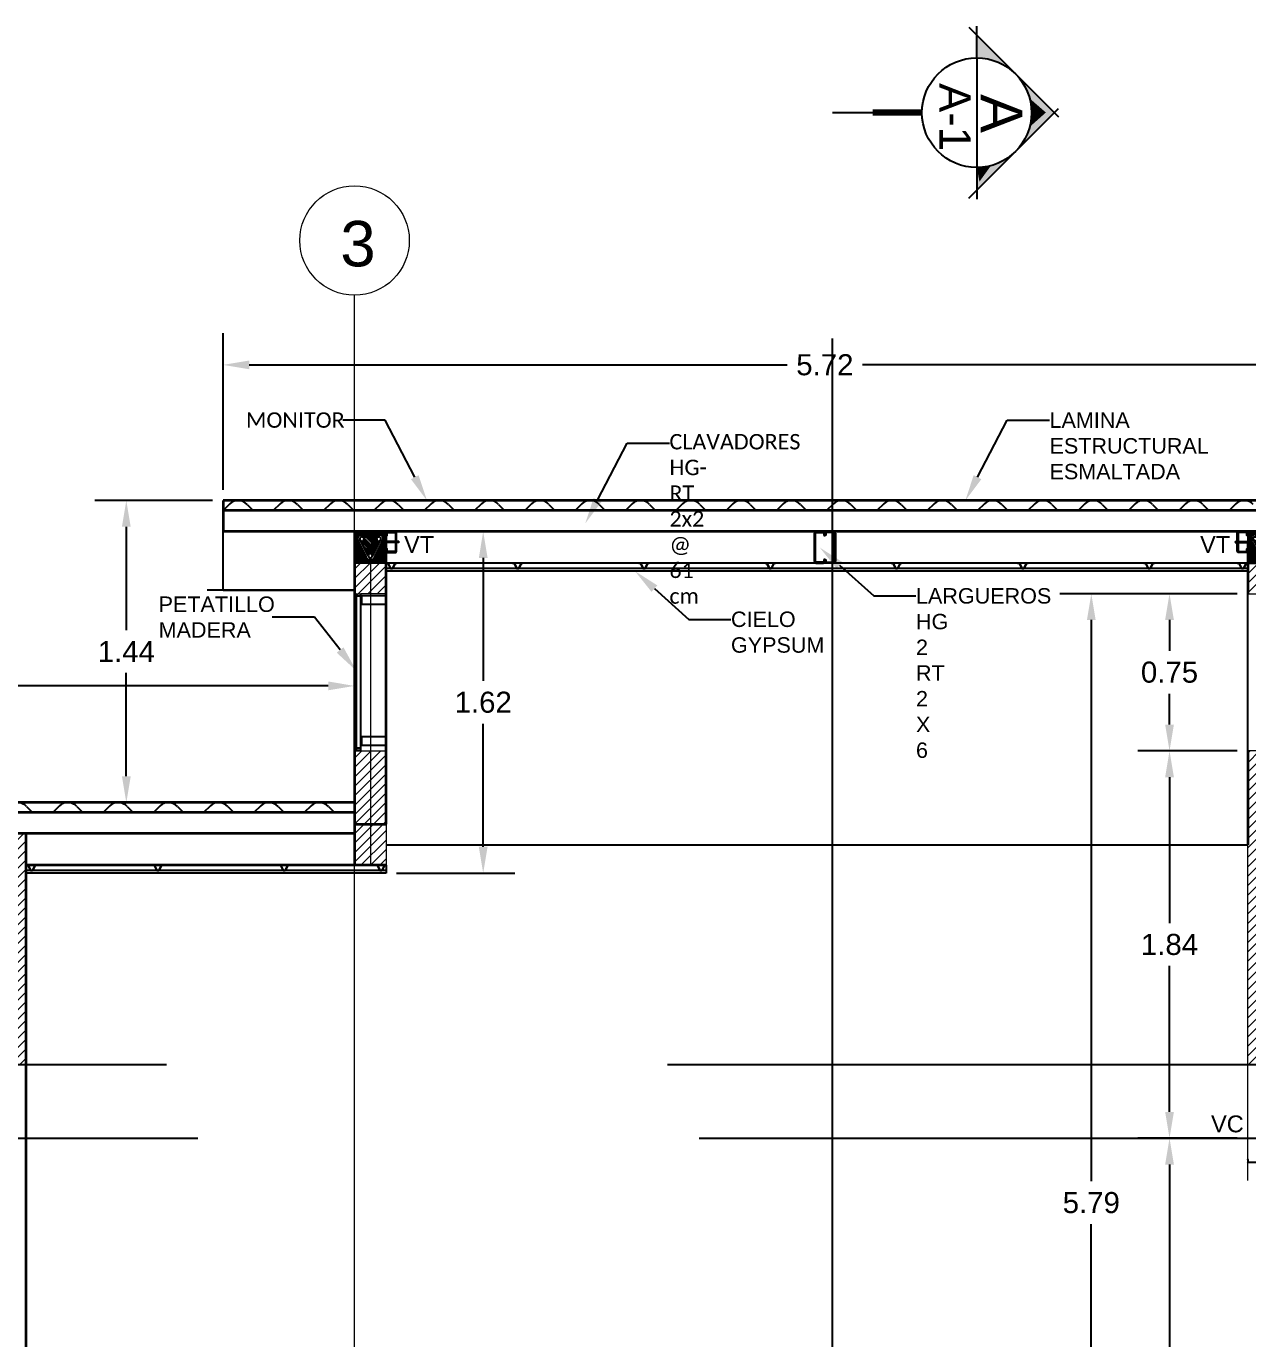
# Model space of a CAD drawing. Header units: inches. Extents: x -6 to 158, y 10 to 161.
# Drawn here: x 65.27 to 71.08, y 37.51 to 43.75 of the extents above; entities that cross this region are included whole.
import ezdxf
from ezdxf import colors
from ezdxf.entities.mleader import LeaderData, LeaderLine
from ezdxf.math import Vec2, Vec3

# ---------------------------------------------------------------- set-up
doc = ezdxf.new("R2010")
doc.units = ezdxf.units.IN
doc.header["$MEASUREMENT"] = 0
for name, pattern in [('Center', [40, 10, -5, 20, -5]), ('DASHED2', [9.525, 6.35, -3.175]), ('Grid Line', [22.225, 12.7, -3.175, 3.175, -3.175])]:
    doc.linetypes.add(name, pattern=pattern)
for name, color, linetype in [('2', 2, 'Continuous'), ('2 Ejes 2', 2, 'Continuous'), ('3', 3, 'Continuous'), ('4', 4, 'Continuous'), ('5', 5, 'Continuous'), ('A-WALL-PATT', 9, 'Continuous'), ('Bloques', 9, 'Continuous'), ('Clavadores', 2, 'Continuous'), ('Detalle', 2, 'Continuous'), ('Dim', 2, 'Continuous'), ('Emplantillado', 2, 'Continuous'), ('LCorte', 5, 'Center'), ('Paredes', 5, 'Continuous'), ('Proy', 1, 'DASHED2'), ('Seccion', 3, 'Continuous'), ('TEXTO', 2, 'Continuous'), ('Texturas', 1, 'Continuous'), ('Viga', 4, 'Continuous')]:
    doc.layers.add(name, color=color, linetype=linetype)
for name, color, linetype, lineweight in [('A-WALL', 5, 'Continuous', 9), ('S-GRID', 1, 'Continuous', 9), ('S-GRID-IDEN', 1, 'Continuous', 9)]:
    doc.layers.add(name, color=color, linetype=linetype, lineweight=lineweight)
doc.styles.add('Arial_1', font='arial.ttf', dxfattribs={"height": 450})
doc.styles.add('style1', font='micross.ttf')
doc.dimstyles.new('1-50', dxfattribs={"dimscale": 0.05, "dimtxt": 2, "dimasz": 2.5, "dimexe": 3, "dimexo": 1, "dimgap": 1, "dimtad": 0, "dimtih": 1, "dimtoh": 1, "dimzin": 1, "dimdsep": 46, "dimtxsty": 'style1', "dimcen": 2.5, "dimclrd": 124, "dimclre": 124, "dimclrt": 1, "dimadec": 0, "dimazin": 0, "dimtfac": 1, "dimtmove": 2, "dimatfit": 3, "dimfxl": 1, "dimtolj": 1, "dimtzin": 0, "dimlwd": -1, "dimlwe": -1, "dimarcsym": 0})
pattern_1 = [(45, (-3073.47536, -1566.303653), (-0.0224506403, 0.0224506403), [])]

# ---------------------------------------------------------------- blocks, each defined once
blk = doc.blocks.new('VT')
at = {"layer": 'Texturas'}
h = blk.add_hatch(dxfattribs=at)
h.set_pattern_fill('ANSI31', color=253, scale=0.001, style=0)
h.set_pattern_definition([(45, (-93.2918927, 72.453712), (-0.00224506403, 0.00224506403), [])])
h.paths.add_polyline_path([(0.15, 0.0589), (0.1081, 0.0589), (0.0948, 0.0323, -0.871347), (0.0552, 0.0323), (0.0419, 0.0589), (0, 0.0589), (0, 0), (0.15, 0)])
h.paths.add_polyline_path([(0.15, 0.15), (0, 0.15), (0, 0.0589), (0.0419, 0.0589), (0.0209, 0.1008, -0.669849), (0.035, 0.135), (0.115, 0.135, -0.669849), (0.1291, 0.1008), (0.1081, 0.0589), (0.15, 0.0589)])
h.paths.add_polyline_path([(0.1067, 0.0784), (0.0938, 0.0655), (0.0867, 0.0726), (0.1209, 0.1067), (0.121, 0.107, -0.618034), (0.105, 0.115, -0.198912), (0.1079, 0.1221), (0.0726, 0.0867), (0.0655, 0.0938), (0.0967, 0.125), (0.035, 0.125, -0.414214), (0.045, 0.115, -0.618034), (0.029, 0.107), (0.0531, 0.0589), (0.0969, 0.0589)])
h.paths.add_polyline_path([(0.0969, 0.0589), (0.0531, 0.0589), (0.065, 0.035, -1), (0.085, 0.035)])
at = {"layer": '3'}
for p, q in [((0.115, 0.135), (0.035, 0.135)), ((0.0967, 0.125), (0.0655, 0.0938)), ((0.0726, 0.0867), (0.0655, 0.0938)), ((0.1079, 0.1221), (0.0726, 0.0867)), ((0.1221, 0.1079), (0.0867, 0.0726)), ((0.0867, 0.0726), (0.0938, 0.0655)), ((0.1067, 0.0784), (0.0938, 0.0655)), ((0.075, 0.015), (0.075, 0.015))]:
    blk.add_line(p, q, dxfattribs=at)
for points in [[(0.115, 0.125), (0.035, 0.125)], [(0.0209, 0.1008), (0.0552, 0.0323)], [(0.025, 0.115), (0.065, 0.035)], [(0.085, 0.035), (0.125, 0.115)], [(0.0948, 0.0323), (0.1291, 0.1008)], [(0.075, 0.025), (0.075, 0.025)]]:
    blk.add_lwpolyline(points, dxfattribs=at)
for centre, start, end in [((0.035, 0.115), 90, 225.26446), ((0.115, 0.115), 314.73554, 90), ((0.075, 0.035), 187.86564, 352.13436)]:
    blk.add_arc(centre, 0.02, start, end, dxfattribs=at)
at = {"layer": '4'}
for centre in [(0.035, 0.115), (0.115, 0.115), (0.075, 0.035)]:
    blk.add_circle(centre, 0.01, dxfattribs=at)
at = {"layer": '5'}
blk.add_lwpolyline([(0, 0), (0.15, 0), (0.15, 0.15), (0, 0.15)], close=True, dxfattribs=at)
blk = doc.blocks.new('LARGUERO')
at = {"layer": 'Clavadores'}
for p, q in [((1660.8105, 985.5422), (1660.8105, 985.4082)), ((1660.8155, 985.4082), (1660.8155, 985.5422)), ((1660.8525, 985.5502), (1660.8185, 985.5502)), ((1660.8185, 985.5452), (1660.8525, 985.5452)), ((1660.8555, 985.5422), (1660.8555, 985.5322)), ((1660.8555, 985.5322), (1660.8605, 985.5322)), ((1660.8605, 985.5322), (1660.8605, 985.5422)), ((1660.8605, 985.5322), (1660.8605, 985.5422)), ((1660.8655, 985.5322), (1660.8605, 985.5322)), ((1660.8655, 985.5422), (1660.8655, 985.5322)), ((1660.8685, 985.5502), (1660.9025, 985.5502)), ((1660.9025, 985.5452), (1660.8685, 985.5452)), ((1660.9055, 985.4082), (1660.9055, 985.5422)), ((1660.9105, 985.5422), (1660.9105, 985.4082)), ((1660.8525, 985.4052), (1660.8185, 985.4052)), ((1660.8185, 985.4002), (1660.8525, 985.4002)), ((1660.8605, 985.4182), (1660.8555, 985.4182)), ((1660.8555, 985.4182), (1660.8555, 985.4082)), ((1660.8605, 985.4082), (1660.8605, 985.4182)), ((1660.8605, 985.4082), (1660.8605, 985.4182)), ((1660.8605, 985.4182), (1660.8655, 985.4182)), ((1660.8655, 985.4182), (1660.8655, 985.4082)), ((1660.8685, 985.4052), (1660.9025, 985.4052)), ((1660.9025, 985.4002), (1660.8685, 985.4002))]:
    blk.add_line(p, q, dxfattribs=at)
for centre, radius, start, end in [((1660.8185, 985.5422), 0.008, 90, 180), ((1660.8185, 985.5422), 0.003, 90, 180), ((1660.8525, 985.5422), 0.008, 0, 90), ((1660.8525, 985.5422), 0.003, 360, 90), ((1660.8685, 985.5422), 0.008, 90, 180), ((1660.8685, 985.5422), 0.003, 90, 180), ((1660.9025, 985.5422), 0.008, 360, 90), ((1660.9025, 985.5422), 0.003, 0, 90), ((1660.8185, 985.4082), 0.008, 180, 270), ((1660.8185, 985.4082), 0.003, 180, 270), ((1660.8525, 985.4082), 0.008, 270, 360), ((1660.8525, 985.4082), 0.003, 270, 360), ((1660.8685, 985.4082), 0.008, 180, 270), ((1660.8685, 985.4082), 0.003, 180, 270), ((1660.9025, 985.4082), 0.008, 270, 360), ((1660.9025, 985.4082), 0.003, 270, 0)]:
    blk.add_arc(centre, radius, start, end, dxfattribs=at)
blk = doc.blocks.new('A$C3A4E2C9F')
at = {"color": 2}
for p, q in [((-0.0481, 0.0009), (-0.0481, -0.0001)), ((-0.0397, 0.0009), (-0.0481, 0.0009)), ((-0.0397, 0.0009), (-0.0275, -0.0231)), ((-0.0066, 0.0009), (-0.0187, -0.0231)), ((0.0019, 0.0009), (-0.0066, 0.0009)), ((0.0019, -0.0001), (0.0019, 0.0009)), ((-0.0403, -0.0001), (-0.0481, -0.0001)), ((-0.0403, -0.0001), (-0.0281, -0.0241)), ((-0.0281, -0.0241), (-0.0231, -0.0241)), ((-0.0281, -0.0241), (-0.0181, -0.0241)), ((-0.0275, -0.0231), (-0.0187, -0.0231)), ((-0.006, -0.0001), (-0.0181, -0.0241)), ((0.0019, -0.0001), (-0.006, -0.0001))]:
    blk.add_line(p, q, dxfattribs=at)
blk = doc.blocks.new('*D608')
at = {"layer": 'Defpoints', "color": 0, "transparency": 16777216}
for p in [(71.0783, 41.0499), (70.7066, 40.3029), (71.0783, 40.3029)]:
    blk.add_point(p, dxfattribs=at)
at = {"layer": 'Dim', "color": 124, "transparency": 16777216}
for p, q in [((71.0283, 41.0499), (70.5566, 41.0499)), ((70.7066, 40.9249), (70.7066, 40.7781)), ((70.7066, 40.4279), (70.7066, 40.5747)), ((71.0283, 40.3029), (70.5566, 40.3029))]:
    blk.add_line(p, q, dxfattribs=at)
for points in [[(70.6858, 40.9249), (70.7275, 40.9249), (70.7066, 41.0499)], [(70.6858, 40.4279), (70.7275, 40.4279), (70.7066, 40.3029)]]:
    blk.add_solid(points, dxfattribs=at)
at = {"layer": 'Dim', "color": 1, "transparency": 16777216, "insert": (70.7066, 40.6764), "char_height": 0.1, "attachment_point": 5, "style": 'style1'}
blk.add_mtext('\\A1;0.75', dxfattribs=at)
blk = doc.blocks.new('*D609')
at = {"layer": 'Defpoints', "color": 0, "transparency": 16777216}
for p in [(71.0783, 40.3029), (70.7066, 38.4625), (71.0783, 38.4625)]:
    blk.add_point(p, dxfattribs=at)
at = {"layer": 'Dim', "color": 124, "transparency": 16777216}
for p, q in [((71.0283, 40.3029), (70.5566, 40.3029)), ((70.7066, 40.1779), (70.7066, 39.4844)), ((70.7066, 38.5875), (70.7066, 39.281)), ((71.0283, 38.4625), (70.5566, 38.4625))]:
    blk.add_line(p, q, dxfattribs=at)
for points in [[(70.6858, 40.1779), (70.7275, 40.1779), (70.7066, 40.3029)], [(70.6858, 38.5875), (70.7275, 38.5875), (70.7066, 38.4625)]]:
    blk.add_solid(points, dxfattribs=at)
at = {"layer": 'Dim', "color": 1, "transparency": 16777216, "insert": (70.7066, 39.3827), "char_height": 0.1, "attachment_point": 5, "style": 'style1'}
blk.add_mtext('\\A1;1.84', dxfattribs=at)
blk = doc.blocks.new('*D610')
at = {"layer": 'Defpoints', "color": 0, "transparency": 16777216}
for p in [(71.0783, 38.4625), (70.7066, 35.2625), (70.7747, 35.2625)]:
    blk.add_point(p, dxfattribs=at)
at = {"layer": 'Dim', "color": 124, "transparency": 16777216}
for p, q in [((71.0283, 38.4625), (70.5566, 38.4625)), ((70.7066, 38.3375), (70.7066, 36.9642)), ((70.7066, 35.3875), (70.7066, 36.7608)), ((70.7247, 35.2625), (70.5566, 35.2625))]:
    blk.add_line(p, q, dxfattribs=at)
for points in [[(70.6858, 38.3375), (70.7275, 38.3375), (70.7066, 38.4625)], [(70.6858, 35.3875), (70.7275, 35.3875), (70.7066, 35.2625)]]:
    blk.add_solid(points, dxfattribs=at)
at = {"layer": 'Dim', "color": 1, "transparency": 16777216, "insert": (70.7066, 36.8625), "char_height": 0.1, "attachment_point": 5, "style": 'style1'}
blk.add_mtext('\\A1;3.20', dxfattribs=at)
blk = doc.blocks.new('*D468')
at = {"layer": 'Defpoints', "color": 0, "transparency": 16777216}
for p in [(70.7066, 41.0499), (70.335, 35.2625), (70.7125, 35.2625)]:
    blk.add_point(p, dxfattribs=at)
at = {"layer": 'Dim', "color": 124, "transparency": 16777216}
for p, q in [((70.6566, 41.0499), (70.185, 41.0499)), ((70.335, 40.9249), (70.335, 38.2579)), ((70.335, 35.3875), (70.335, 38.0545)), ((70.6625, 35.2625), (70.185, 35.2625))]:
    blk.add_line(p, q, dxfattribs=at)
for points in [[(70.3142, 40.9249), (70.3558, 40.9249), (70.335, 41.0499)], [(70.3142, 35.3875), (70.3558, 35.3875), (70.335, 35.2625)]]:
    blk.add_solid(points, dxfattribs=at)
at = {"layer": 'Dim', "color": 1, "transparency": 16777216, "insert": (70.335, 38.1562), "char_height": 0.1, "attachment_point": 5, "style": 'style1'}
blk.add_mtext('\\A1;5.79', dxfattribs=at)
blk = doc.blocks.new('*D611')
at = {"layer": 'Defpoints', "color": 0, "transparency": 16777216}
for p in [(66.8346, 41.345), (66.9846, 39.7222), (67.4458, 39.7222)]:
    blk.add_point(p, dxfattribs=at)
at = {"layer": 'Dim', "color": 124, "transparency": 16777216}
for p, q in [((66.8846, 41.345), (67.5958, 41.345)), ((67.4458, 41.22), (67.4458, 40.6353)), ((67.4458, 39.8472), (67.4458, 40.4319)), ((67.0346, 39.7222), (67.5958, 39.7222))]:
    blk.add_line(p, q, dxfattribs=at)
for points in [[(67.425, 41.22), (67.4666, 41.22), (67.4458, 41.345)], [(67.425, 39.8472), (67.4666, 39.8472), (67.4458, 39.7222)]]:
    blk.add_solid(points, dxfattribs=at)
at = {"layer": 'Dim', "color": 1, "transparency": 16777216, "insert": (67.4458, 40.5336), "char_height": 0.1, "attachment_point": 5, "style": 'style1'}
blk.add_mtext('\\A1;1.62', dxfattribs=at)
blk = doc.blocks.new('*D469')
at = {"layer": 'Defpoints', "color": 0, "transparency": 16777216}
for p in [(66.2096, 41.4926), (65.7502, 40.0573), (65.835, 40.0573)]:
    blk.add_point(p, dxfattribs=at)
at = {"layer": 'Dim', "color": 124, "transparency": 16777216}
for p, q in [((66.1596, 41.4926), (65.6002, 41.4926)), ((65.7502, 41.3676), (65.7502, 40.8758)), ((65.7502, 40.1823), (65.7502, 40.6741)), ((65.785, 40.0573), (65.6002, 40.0573))]:
    blk.add_line(p, q, dxfattribs=at)
for points in [[(65.7293, 41.3676), (65.771, 41.3676), (65.7502, 41.4926)], [(65.7293, 40.1823), (65.771, 40.1823), (65.7502, 40.0573)]]:
    blk.add_solid(points, dxfattribs=at)
at = {"layer": 'Dim', "color": 1, "transparency": 16777216, "insert": (65.7502, 40.7749), "char_height": 0.1, "attachment_point": 5, "style": 'style1'}
blk.add_mtext('\\A1;1.44', dxfattribs=at)
blk = doc.blocks.new('*D621')
at = {"layer": 'Defpoints', "color": 0, "transparency": 16777216}
for p in [(66.2096, 42.137), (66.2096, 41.4926), (71.9283, 41.4926)]:
    blk.add_point(p, dxfattribs=at)
at = {"layer": 'Dim', "color": 124, "transparency": 16777216}
for p, q in [((66.2096, 41.5426), (66.2096, 42.287)), ((71.9283, 41.5426), (71.9283, 42.287)), ((66.3346, 42.137), (68.8895, 42.137)), ((71.8033, 42.137), (69.2484, 42.137))]:
    blk.add_line(p, q, dxfattribs=at)
for points in [[(66.3346, 42.1579), (66.3346, 42.1162), (66.2096, 42.137)], [(71.8033, 42.1579), (71.8033, 42.1162), (71.9283, 42.137)]]:
    blk.add_solid(points, dxfattribs=at)
at = {"layer": 'Dim', "color": 1, "transparency": 16777216, "insert": (69.069, 42.137), "char_height": 0.1, "attachment_point": 5, "style": 'style1'}
blk.add_mtext('\\A1;5.72', dxfattribs=at)
blk = doc.blocks.new('*D622')
at = {"layer": 'Defpoints', "color": 0, "transparency": 16777216}
for p in [(66.8346, 40.6117), (61.1782, 40.0573), (66.8346, 40.0573)]:
    blk.add_point(p, dxfattribs=at)
at = {"layer": 'Dim', "color": 124, "transparency": 16777216}
for p, q in [((61.1782, 40.1073), (61.1782, 40.7617)), ((66.8346, 40.1073), (66.8346, 40.7617)), ((61.3032, 40.6117), (63.8264, 40.6117)), ((66.7096, 40.6117), (64.1865, 40.6117))]:
    blk.add_line(p, q, dxfattribs=at)
for points in [[(61.3032, 40.6326), (61.3032, 40.5909), (61.1782, 40.6117)], [(66.7096, 40.6326), (66.7096, 40.5909), (66.8346, 40.6117)]]:
    blk.add_solid(points, dxfattribs=at)
at = {"layer": 'Dim', "color": 1, "transparency": 16777216, "insert": (64.0064, 40.6117), "char_height": 0.1, "attachment_point": 5, "style": 'style1'}
blk.add_mtext('\\A1;5.66', dxfattribs=at)
blk = doc.blocks.new('Grid - M_Grid Head - Circle-10837-Section 2')
at = {"layer": 'S-GRID-IDEN'}
blk.add_circle((-13843.7, 10530.4), 325, dxfattribs=at)

msp = doc.modelspace()

# ---------------------------------------------------------------- hatches: boundary and pattern name
at = {"layer": 'A-WALL-PATT', "lineweight": 18}
h = msp.add_hatch(dxfattribs=at)
h.set_pattern_fill('ANSI31', color=256, scale=0.01, style=0)
h.set_pattern_definition(pattern_1)
h.paths.add_polyline_path([(66.8346, 39.7597), (66.9846, 39.7597), (66.9846, 39.9552), (66.8346, 39.9552)])
h.paths.add_polyline_path([(66.8346, 41.0499), (66.8428, 41.0499), (66.8428, 41.0481), (66.8428, 41.0374), (66.8646, 41.0374), (66.8646, 41.0481), (66.8646, 41.0499), (66.9846, 41.0499), (66.9846, 41.195), (66.8346, 41.195)])
h.paths.add_polyline_path([(66.8428, 40.3029), (66.8346, 40.3029), (66.8346, 39.9552), (66.9846, 39.9552), (66.9846, 40.3029), (66.8646, 40.3029), (66.8646, 40.3048), (66.8646, 40.3155), (66.8428, 40.3155), (66.8428, 40.3048)])
h = msp.add_hatch(dxfattribs=at)
h.set_pattern_fill('ANSI31', color=256, scale=0.01, style=0)
h.set_pattern_definition(pattern_1)
h.paths.add_polyline_path([(71.1533, 41.195), (71.0783, 41.195), (71.0783, 41.0499), (71.1533, 41.0499)])
h.paths.add_polyline_path([(71.2283, 41.195), (71.1533, 41.195), (71.1533, 41.0499), (71.1983, 41.0499), (71.2201, 41.0499), (71.2283, 41.0499)])
h = msp.add_hatch(dxfattribs=at)
h.set_pattern_fill('ANSI31', color=256, scale=0.01, style=0)
h.set_pattern_definition(pattern_1)
h.paths.add_polyline_path([(71.1533, 40.3029), (71.0783, 40.3029), (71.0783, 38.8125), (71.1533, 38.8125)])
h.paths.add_polyline_path([(71.1533, 38.8125), (71.2283, 38.8125), (71.2283, 40.3029), (71.1533, 40.3029)])
h = msp.add_hatch(dxfattribs=at)
h.set_pattern_fill('ANSI31', color=256, scale=0.01, style=0)
h.set_pattern_definition(pattern_1)
h.paths.add_polyline_path([(65.1997, 39.9097), (65.1247, 39.9097), (65.1247, 38.8125), (65.1997, 38.8125)])
h.paths.add_polyline_path([(65.2747, 39.9097), (65.1997, 39.9097), (65.1997, 38.8125), (65.2747, 38.8125)])

# ---------------------------------------------------------------- linework, layer by layer
at = {"layer": '2'}
msp.add_line((66.9846, 39.8566), (71.0783, 39.8566), dxfattribs=at)
at = {"layer": '3'}
for p, q in [((66.2096, 41.0661), (66.2096, 41.345)), ((66.8346, 41.0661), (66.1346, 41.0661)), ((66.2096, 41.0661), (66.8346, 41.0661)), ((66.8346, 41.0499), (66.8346, 40.3029)), ((66.8428, 41.0499), (66.8428, 40.3179)), ((66.8428, 41.0481), (66.8428, 41.0374)), ((66.8428, 41.0374), (66.8428, 41.0349)), ((66.8646, 41.0374), (66.8428, 41.0374)), ((66.8646, 40.3179), (66.8646, 41.0499)), ((66.8646, 41.0374), (66.8646, 41.0481)), ((66.8646, 41.0349), (66.8646, 41.0374)), ((66.867, 41.0395), (66.867, 40.9991)), ((66.9837, 41.0395), (66.867, 41.0395)), ((66.9837, 40.9991), (66.9837, 41.0395)), ((66.9846, 40.3029), (66.9846, 41.0499)), ((71.0783, 40.3029), (71.0783, 41.0499)), ((66.9837, 40.9991), (66.867, 40.9991)), ((66.867, 40.369), (66.867, 40.3285)), ((66.9837, 40.369), (66.867, 40.369)), ((66.9837, 40.3285), (66.9837, 40.369)), ((66.8428, 40.3179), (66.8428, 40.3155)), ((66.8428, 40.3155), (66.8428, 40.3048)), ((66.8646, 40.3155), (66.8428, 40.3155)), ((66.8428, 40.3048), (66.8428, 40.303)), ((66.8646, 40.3048), (66.8428, 40.3048)), ((66.8646, 40.3029), (66.8428, 40.3029)), ((66.8646, 40.3155), (66.8646, 40.3179)), ((66.8646, 40.3048), (66.8646, 40.3155)), ((66.8646, 40.303), (66.8646, 40.3048)), ((66.9837, 40.3285), (66.867, 40.3285))]:
    msp.add_line(p, q, dxfattribs=at)
at = {"layer": 'A-WALL', "lineweight": 35}
for p, q in [((66.2096, 41.4926), (66.2096, 41.345)), ((71.9283, 41.4926), (66.2096, 41.4926)), ((71.9283, 41.4451), (66.2096, 41.4451)), ((71.9283, 41.345), (66.2096, 41.345)), ((66.8346, 41.292), (66.8346, 39.7597)), ((66.9846, 39.9552), (66.9846, 41.292)), ((71.0783, 41.292), (71.0783, 41.0499)), ((71.0783, 40.3029), (71.0783, 39.8566)), ((66.8346, 40.0573), (61.1782, 40.0573)), ((66.8346, 40.0098), (61.1782, 40.0098)), ((66.8346, 39.9552), (66.9846, 39.9552)), ((66.8346, 39.9097), (61.1782, 39.9097)), ((65.2747, 37.3576), (65.2747, 39.9097)), ((66.9846, 39.7597), (65.2747, 39.7597))]:
    msp.add_line(p, q, dxfattribs=at)
at = {"layer": 'A-WALL'}
for p, q in [((66.8428, 41.0499), (66.8346, 41.0499)), ((66.8428, 41.0499), (66.8646, 41.0499)), ((66.8428, 41.0498), (66.8428, 41.0481)), ((66.8646, 41.0481), (66.8428, 41.0481)), ((66.9846, 41.0499), (66.8646, 41.0499)), ((66.8646, 41.0481), (66.8646, 41.0498)), ((71.0783, 41.0499), (71.1983, 41.0499)), ((66.8346, 40.3029), (66.9846, 40.3029)), ((71.2283, 40.3029), (71.0783, 40.3029)), ((66.9846, 39.9552), (66.9846, 39.7597)), ((71.0783, 38.2625), (71.0783, 39.8566)), ((66.9846, 39.7597), (66.8346, 39.7597))]:
    msp.add_line(p, q, dxfattribs=at)
at = {"layer": 'Bloques'}
msp.add_line((71.2033, 38.3475), (71.0783, 38.3475), dxfattribs=at)
msp.add_arc((71.0665, 38.355), 0.0139, 327.46003, 32.53993, dxfattribs=at)
at = {"layer": 'Detalle'}
for p, q in [((67.0296, 41.2975), (66.9846, 41.2975)), ((67.0296, 41.2925), (66.9846, 41.2925)), ((67.0446, 41.2975), (67.0346, 41.2975)), ((67.0446, 41.2925), (67.0346, 41.2925)), ((67.0446, 41.2975), (67.0446, 41.2925)), ((71.0183, 41.2975), (71.0283, 41.2975)), ((71.0183, 41.2975), (71.0183, 41.2925)), ((71.0183, 41.2925), (71.0283, 41.2925)), ((71.0333, 41.2975), (71.0783, 41.2975)), ((71.0333, 41.2925), (71.0783, 41.2925))]:
    msp.add_line(p, q, dxfattribs=at)
for points in [[(67.0266, 41.25), (66.9926, 41.25, -0.414214), (66.9896, 41.253), (66.9896, 41.263), (66.9846, 41.263), (66.9846, 41.253, 0.414214), (66.9926, 41.245), (67.0266, 41.245, 0.414214), (67.0346, 41.253), (67.0346, 41.337, 0.414214), (67.0266, 41.345), (66.9926, 41.345, 0.414214), (66.9846, 41.337), (66.9846, 41.327), (66.9896, 41.327), (66.9896, 41.337, -0.414214), (66.9926, 41.34), (67.0266, 41.34, -0.414214), (67.0296, 41.337), (67.0296, 41.253, -0.414214)], [(71.0363, 41.25), (71.0703, 41.25, 0.414214), (71.0733, 41.253), (71.0733, 41.263), (71.0783, 41.263), (71.0783, 41.253, -0.414214), (71.0703, 41.245), (71.0363, 41.245, -0.414214), (71.0283, 41.253), (71.0283, 41.337, -0.414214), (71.0363, 41.345), (71.0703, 41.345, -0.414214), (71.0783, 41.337), (71.0783, 41.327), (71.0733, 41.327), (71.0733, 41.337, 0.414214), (71.0703, 41.34), (71.0363, 41.34, 0.414214), (71.0333, 41.337), (71.0333, 41.253, 0.414214)]]:
    msp.add_lwpolyline(points, format="xyb", close=True, dxfattribs=at)
at = {"layer": 'LCorte'}
for p in [(69.1047, 32.2625), (69.2969, 43.3353)]:
    msp.add_line(p, (69.1047, 43.3353), dxfattribs=at)
at = {"layer": 'Paredes'}
for p, q in [((66.242, 41.4775), (66.2096, 41.4451)), ((66.3242, 41.4736), (66.3527, 41.4451)), ((66.481, 41.4775), (66.4486, 41.4451)), ((66.5632, 41.4736), (66.5917, 41.4451)), ((66.72, 41.4775), (66.6876, 41.4451)), ((66.8022, 41.4736), (66.8307, 41.4451)), ((66.959, 41.4775), (66.9266, 41.4451)), ((67.0412, 41.4736), (67.0697, 41.4451)), ((67.198, 41.4775), (67.1656, 41.4451)), ((67.2802, 41.4736), (67.3087, 41.4451)), ((67.437, 41.4775), (67.4046, 41.4451)), ((67.5192, 41.4736), (67.5477, 41.4451)), ((67.676, 41.4775), (67.6436, 41.4451)), ((67.7582, 41.4736), (67.7867, 41.4451)), ((67.915, 41.4775), (67.8826, 41.4451)), ((67.9972, 41.4736), (68.0257, 41.4451)), ((68.154, 41.4775), (68.1216, 41.4451)), ((68.2362, 41.4736), (68.2647, 41.4451)), ((68.393, 41.4775), (68.3606, 41.4451)), ((68.4752, 41.4736), (68.5037, 41.4451)), ((68.632, 41.4775), (68.5996, 41.4451)), ((68.7142, 41.4736), (68.7427, 41.4451)), ((68.871, 41.4775), (68.8386, 41.4451)), ((68.9532, 41.4736), (68.9817, 41.4451)), ((69.11, 41.4775), (69.0776, 41.4451)), ((69.1922, 41.4736), (69.2207, 41.4451)), ((69.349, 41.4775), (69.3166, 41.4451)), ((69.4312, 41.4736), (69.4597, 41.4451)), ((69.588, 41.4775), (69.5556, 41.4451)), ((69.6702, 41.4736), (69.6987, 41.4451)), ((69.827, 41.4775), (69.7946, 41.4451)), ((69.9092, 41.4736), (69.9377, 41.4451)), ((70.066, 41.4775), (70.0336, 41.4451)), ((70.1482, 41.4736), (70.1767, 41.4451)), ((70.305, 41.4775), (70.2726, 41.4451)), ((70.3872, 41.4736), (70.4157, 41.4451)), ((70.544, 41.4775), (70.5116, 41.4451)), ((70.6262, 41.4736), (70.6547, 41.4451)), ((70.783, 41.4775), (70.7506, 41.4451)), ((70.8652, 41.4736), (70.8937, 41.4451)), ((71.022, 41.4775), (70.9896, 41.4451)), ((66.4486, 41.4451), (66.3527, 41.4451)), ((66.6876, 41.4451), (66.5917, 41.4451)), ((66.9266, 41.4451), (66.8307, 41.4451)), ((67.1656, 41.4451), (67.0697, 41.4451)), ((67.4046, 41.4451), (67.3087, 41.4451)), ((67.6436, 41.4451), (67.5477, 41.4451)), ((67.8826, 41.4451), (67.7867, 41.4451)), ((68.1216, 41.4451), (68.0257, 41.4451)), ((68.3606, 41.4451), (68.2647, 41.4451)), ((68.5996, 41.4451), (68.5037, 41.4451)), ((68.8386, 41.4451), (68.7427, 41.4451)), ((69.0776, 41.4451), (68.9817, 41.4451)), ((69.3166, 41.4451), (69.2207, 41.4451)), ((69.5556, 41.4451), (69.4597, 41.4451)), ((69.7946, 41.4451), (69.6987, 41.4451)), ((70.0336, 41.4451), (69.9377, 41.4451)), ((70.2726, 41.4451), (70.1767, 41.4451)), ((70.5116, 41.4451), (70.4157, 41.4451)), ((70.7506, 41.4451), (70.6547, 41.4451)), ((70.9896, 41.4451), (70.8937, 41.4451)), ((65.2762, 40.0383), (65.3047, 40.0098)), ((65.433, 40.0422), (65.4006, 40.0098)), ((65.5152, 40.0383), (65.5437, 40.0098)), ((65.672, 40.0422), (65.6396, 40.0098)), ((65.7542, 40.0383), (65.7827, 40.0098)), ((65.911, 40.0422), (65.8786, 40.0098)), ((65.9932, 40.0383), (66.0217, 40.0098)), ((66.15, 40.0422), (66.1176, 40.0098)), ((66.2322, 40.0383), (66.2607, 40.0098)), ((66.389, 40.0422), (66.3566, 40.0098)), ((66.4712, 40.0383), (66.4997, 40.0098)), ((66.628, 40.0422), (66.5956, 40.0098)), ((66.7102, 40.0383), (66.7387, 40.0098)), ((65.4006, 40.0098), (65.3047, 40.0098)), ((65.6396, 40.0098), (65.5437, 40.0098)), ((65.8786, 40.0098), (65.7827, 40.0098)), ((66.1176, 40.0098), (66.0217, 40.0098)), ((66.3566, 40.0098), (66.2607, 40.0098)), ((66.5956, 40.0098), (66.4997, 40.0098)), ((66.8346, 40.0098), (66.7387, 40.0098))]:
    msp.add_line(p, q, dxfattribs=at)
for centre in [(66.2812, 41.4344), (66.5202, 41.4344), (66.7592, 41.4344), (66.9982, 41.4344), (67.2372, 41.4344), (67.4762, 41.4344), (67.7152, 41.4344), (67.9542, 41.4344), (68.1932, 41.4344), (68.4322, 41.4344), (68.6712, 41.4344), (68.9102, 41.4344), (69.1492, 41.4344), (69.3882, 41.4344), (69.6272, 41.4344), (69.8662, 41.4344), (70.1052, 41.4344), (70.3442, 41.4344), (70.5832, 41.4344), (70.8222, 41.4344), (71.0612, 41.4344), (65.2332, 39.9991), (65.4722, 39.9991), (65.7112, 39.9991), (65.9502, 39.9991), (66.1892, 39.9991), (66.4282, 39.9991), (66.6672, 39.9991)]:
    msp.add_arc(centre, 0.0582, 42.30583, 132.30583, dxfattribs=at)
at = {"layer": 'Proy', "color": 253, "ltscale": 0.75}
for p, q in [((61.1782, 38.8125), (88.5861, 38.8125)), ((61.3282, 38.4625), (75.6846, 38.4625))]:
    msp.add_line(p, q, dxfattribs=at)
at = {"layer": 'S-GRID', "color": 253, "linetype": 'Grid Line'}
msp.add_line((66.8346, 32.2625), (66.8346, 42.468), dxfattribs=at)
at = {"layer": 'S-GRID', "linetype": 'Grid Line'}
msp.add_line((66.9096, 41.195), (66.9096, 39.7597), dxfattribs=at)
at = {"layer": 'Seccion', "linetype": 'Continuous'}
for p, q in [((69.7526, 43.7418), (70.1793, 43.3151)), ((69.7909, 43.5957), (69.7909, 43.746)), ((69.7909, 43.5957), (69.7909, 43.0749)), ((69.5305, 43.3462), (69.2969, 43.3462)), ((69.7526, 42.9288), (70.1793, 43.3555)), ((69.5305, 43.3408), (69.2969, 43.3408)), ((69.5305, 43.3353), (69.2969, 43.3353)), ((69.5305, 43.3299), (69.2969, 43.3299)), ((69.5305, 43.3244), (69.2969, 43.3244)), ((69.7909, 43.0749), (69.7909, 42.9247))]:
    msp.add_line(p, q, dxfattribs=at)
msp.add_circle((69.7909, 43.3353), 0.2604, dxfattribs=at)
for points in [[(69.975, 43.5194), (69.7909, 43.7036), (69.8063, 43.672)], [(69.7909, 43.7036), (69.7909, 43.5957), (69.8063, 43.672)], [(69.7909, 43.5957), (69.8249, 43.5935), (69.8063, 43.672)], [(69.8905, 43.5759), (69.9211, 43.5608), (69.8063, 43.672)], [(69.9211, 43.5608), (69.9494, 43.5419), (69.8063, 43.672)], [(69.9494, 43.5419), (69.975, 43.5194), (69.8063, 43.672)], [(69.8583, 43.5868), (69.8905, 43.5759), (69.8063, 43.672)], [(69.8249, 43.5935), (69.8583, 43.5868), (69.8063, 43.672)], [(70.1592, 43.3353), (69.975, 43.5194), (70.1191, 43.3361)], [(69.975, 43.5194), (70.0164, 43.4655), (70.1191, 43.3361)], [(70.0164, 43.4655), (70.0424, 43.4027), (70.1191, 43.3361)], [(70.0424, 43.4027), (70.0513, 43.3353), (70.1191, 43.3361)], [(69.975, 43.1512), (70.1592, 43.3353), (70.1191, 43.3361)], [(70.0164, 43.2051), (69.975, 43.1512), (70.1191, 43.3361)], [(70.0424, 43.2679), (70.0164, 43.2051), (70.1191, 43.3361)], [(70.0513, 43.3353), (70.0424, 43.2679), (70.1191, 43.3361)], [(69.7909, 42.967), (69.975, 43.1512), (69.8036, 43.0077)], [(69.975, 43.1512), (69.9494, 43.1287), (69.8036, 43.0077)], [(69.9494, 43.1287), (69.9211, 43.1098), (69.8036, 43.0077)], [(69.9211, 43.1098), (69.8905, 43.0947), (69.8036, 43.0077)], [(69.8905, 43.0947), (69.8583, 43.0838), (69.8036, 43.0077)], [(69.8249, 43.0771), (69.7909, 43.0749), (69.8036, 43.0077)], [(69.7909, 43.0749), (69.7909, 42.967), (69.8036, 43.0077)], [(69.8583, 43.0838), (69.8249, 43.0771), (69.8036, 43.0077)]]:
    msp.add_solid(points, dxfattribs=at)
at = {"layer": 'Texturas'}
for p, q in [((71.0783, 41.195), (66.9846, 41.195)), ((71.0783, 41.17), (66.9846, 41.17)), ((71.0783, 41.1575), (66.9846, 41.1575)), ((66.9846, 39.7347), (65.2747, 39.7347)), ((66.9846, 39.7597), (66.9846, 39.7222)), ((66.9846, 39.7222), (65.2747, 39.7222))]:
    msp.add_line(p, q, dxfattribs=at)

# ---------------------------------------------------------------- block references
at = {"xscale": -1}
msp.add_blockref('VT', (66.9846, 41.195), dxfattribs=at)
msp.add_blockref('VT', (71.0783, 41.195))
at = {"layer": 'Emplantillado'}
for p in [(67.0328, 41.1941), (67.6328, 41.1941), (68.2328, 41.1941), (68.8328, 41.1941), (69.4328, 41.1941), (70.0328, 41.1941), (70.6328, 41.1941), (71.0764, 41.1941), (65.3228, 39.7588), (65.9228, 39.7588), (66.5228, 39.7588), (66.9828, 39.7588)]:
    msp.add_blockref('A$C3A4E2C9F', p, dxfattribs=at)
at = {"layer": 'S-GRID-IDEN', "color": 253, "xscale": 0.0008000000000000003, "yscale": 0.0008000000000000003, "zscale": 0.0008000000000000003}
msp.add_blockref('Grid - M_Grid Head - Circle-10837-Section 2', (77.9096, 34.3036), dxfattribs=at)
at = {"layer": 'Viga'}
msp.add_blockref('LARGUERO', (-1591.7915, -944.2052), dxfattribs=at)

# ---------------------------------------------------------------- texts
at = {"layer": '2 Ejes 2', "color": 253, "insert": (66.7669, 42.821), "char_height": 0.216, "width": 0.203949, "attachment_point": 1, "style": 'Arial_1'}
msp.add_mtext('3', dxfattribs=at)
at = {"layer": 'Seccion', "linetype": 'Continuous', "style": 'style1'}
for tag, p, height in [('A-1', (69.6137, 43.4757), 0.1484), ('A', (69.8099, 43.4234), 0.1978)]:
    msp.add_attdef(tag, p, '1', height=height, rotation=270, dxfattribs=at)
at = {"layer": 'TEXTO', "style": 'style1'}
for p in [(67.0698, 41.2439), (70.8521, 41.2439)]:
    msp.add_text('VT', height=0.08, dxfattribs=at).set_placement(p)
at = {"layer": 'TEXTO', "insert": (70.904, 38.5707), "char_height": 0.08, "attachment_point": 1, "style": 'style1'}
msp.add_mtext('VC', dxfattribs=at)

# ---------------------------------------------------------------- dimensions: what is measured, and where the dimension line sits
at = {"layer": 'Dim'}
for base, p1, p2, picture, middle in [((66.2096, 42.137), (71.9283, 41.4926), (66.2096, 41.4926), '*D621', (69.069, 42.137)), ((66.8346, 40.6117), (61.1782, 40.0573), (66.8346, 40.0573), '*D622', (64.0064, 40.6117))]:
    dim = msp.add_linear_dim(base=base, p1=p1, p2=p2, dimstyle='1-50', override={"dimfxl": 1.25}, dxfattribs=at)
    dim.commit()
    dim.dimension.update_dxf_attribs({"geometry": picture, "text_midpoint": middle})
for base, p1, p2, picture, middle in [((65.7502, 40.0573), (66.2096, 41.4926), (65.835, 40.0573), '*D469', (65.7502, 40.7749)), ((67.4458, 39.7222), (66.8346, 41.345), (66.9846, 39.7222), '*D611', (67.4458, 40.5336)), ((70.335, 35.2625), (70.7066, 41.0499), (70.7125, 35.2625), '*D468', (70.335, 38.1562)), ((70.7066, 40.3029), (71.0783, 41.0499), (71.0783, 40.3029), '*D608', (70.7066, 40.6764)), ((70.7066, 38.4625), (71.0783, 40.3029), (71.0783, 38.4625), '*D609', (70.7066, 39.3827)), ((70.7066, 35.2625), (71.0783, 38.4625), (70.7747, 35.2625), '*D610', (70.7066, 36.8625))]:
    dim = msp.add_linear_dim(base=base, p1=p1, p2=p2, angle=90, dimstyle='1-50', override={"dimfxl": 1.25}, dxfattribs=at)
    dim.commit()
    dim.dimension.update_dxf_attribs({"geometry": picture, "text_midpoint": middle})

# ---------------------------------------------------------------- leaders
at = {"layer": 'TEXTO'}
ml = msp.add_multileader_mtext('Standard', dxfattribs=at)
ml.set_content('{\\fCalibri|b0|i0|c0|p34;\\C3;MONITOR}', color=256, style='style1')
ml.set_leader_properties(color=1, linetype='ByLayer', lineweight=-1)
ml.build(insert=Vec2(0, 0))
ml.multileader.update_dxf_attribs({"text_right_attachment_type": 2, "dogleg_length": 5, "arrow_head_size": 0.125, "scale": 0.05})
ctx = ml.context
ctx.base_point, ctx.scale, ctx.char_height, ctx.arrow_head_size, ctx.landing_gap_size, ctx.plane_origin = Vec3(66.3183, 41.8743), 0.05, 0.0733, 0.125, 0, Vec3(67.7136, 42.2124)
ctx.right_attachment = 2
notes = []
notes.append((ctx, [(0, (1, 1, 0), (66.9795, 41.8739), (-1, 0), 0.201, [(0, [(67.1785, 41.4926)], 0, [])])]))
ctx.mtext.insert, ctx.mtext.width, ctx.mtext.flow_direction = Vec3(66.3183, 41.9115), 0.965014, 5
ml = msp.add_multileader_mtext('Standard', dxfattribs=at)
ml.set_content('{\\C3;LAMINA ESTRUCTURAL ESMALTADA}', color=256, style='style1')
ml.set_leader_properties(color=1, linetype='ByLayer', lineweight=-1)
ml.build(insert=Vec2(0, 0))
ml.multileader.update_dxf_attribs({"text_right_attachment_type": 2, "dogleg_length": 5, "arrow_head_size": 0.125, "scale": 0.05})
ctx = ml.context
ctx.base_point, ctx.scale, ctx.char_height, ctx.arrow_head_size, ctx.landing_gap_size, ctx.plane_origin = Vec3(70.1365, 41.8739), 0.05, 0.0733, 0.125, 0, Vec3(69.2013, 42.2124)
ctx.right_attachment = 2
notes.append((ctx, [(0, (1, 1, 0), (69.9355, 41.8739), (1, 0), 0.201, [(0, [(69.7365, 41.4926)], 0, [])])]))
ctx.mtext.insert, ctx.mtext.width, ctx.mtext.flow_direction = Vec3(70.1365, 41.9112), 0.91963, 5
ml = msp.add_multileader_mtext('Standard', dxfattribs=at)
ml.set_content('{\\fCalibri|b0|i0|c0|p34;\\C3;CLAVADORES HG- RT 2x2 @ 61 cm}', color=256, style='style1')
ml.set_leader_properties(color=1, linetype='ByLayer', lineweight=-1)
ml.build(insert=Vec2(0, 0))
ml.multileader.update_dxf_attribs({"text_right_attachment_type": 2, "dogleg_length": 5, "arrow_head_size": 0.125, "scale": 0.05})
ctx = ml.context
ctx.base_point, ctx.scale, ctx.char_height, ctx.arrow_head_size, ctx.landing_gap_size, ctx.plane_origin = Vec3(68.3307, 41.7651), 0.05, 0.0733, 0.125, 0, Vec3(67.3956, 42.1036)
ctx.right_attachment = 2
notes.append((ctx, [(0, (1, 1, 0), (68.1297, 41.7651), (1, 0), 0.201, [(0, [(67.9307, 41.3837)], 0, [])])]))
ctx.mtext.insert, ctx.mtext.width, ctx.mtext.flow_direction = Vec3(68.3307, 41.8086), 0.965014, 5
ml = msp.add_multileader_mtext('Standard', dxfattribs=at)
ml.set_content('LARGUEROS HG 2 RT 2 X 6', color=256, style='style1')
ml.set_leader_properties(color=1, linetype='ByLayer', lineweight=-1)
ml.build(insert=Vec2(0, 0))
ml.multileader.update_dxf_attribs({"text_right_attachment_type": 2, "dogleg_length": 5, "arrow_head_size": 0.125, "scale": 0.05})
ctx = ml.context
ctx.base_point, ctx.scale, ctx.char_height, ctx.arrow_head_size, ctx.landing_gap_size, ctx.plane_origin = Vec3(69.502, 41.0389), 0.05, 0.0733, 0.125, 0, Vec3(68.5668, 41.5079)
ctx.right_attachment = 2
notes.append((ctx, [(0, (1, 1, 0), (69.301, 41.0389), (1, 0), 0.201, [(0, [(69.0453, 41.2687)], 0, [])])]))
ctx.mtext.insert, ctx.mtext.width, ctx.mtext.flow_direction = Vec3(69.502, 41.0762), 0.757625, 5
ml = msp.add_multileader_mtext('Standard', dxfattribs=at)
ml.set_content('CIELO \\PGYPSUM', color=256, style='style1')
ml.set_leader_properties(color=1, linetype='ByLayer', lineweight=-1)
ml.build(insert=Vec2(0, 0))
ml.multileader.update_dxf_attribs({"text_right_attachment_type": 2, "dogleg_length": 5, "arrow_head_size": 0.125, "scale": 0.05})
ctx = ml.context
ctx.base_point, ctx.scale, ctx.char_height, ctx.arrow_head_size, ctx.landing_gap_size, ctx.plane_origin = Vec3(68.623, 40.9277), 0.05, 0.0733, 0.125, 0, Vec3(67.5936, 40.7163)
ctx.right_attachment = 2
notes.append((ctx, [(0, (1, 1, 0), (68.422, 40.9277), (1, 0), 0.201, [(0, [(68.1664, 41.1575)], 0, [])])]))
ctx.mtext.insert, ctx.mtext.flow_direction = Vec3(68.623, 40.965), 5
ml = msp.add_multileader_mtext('Standard', dxfattribs=at)
ml.set_content('{\\C3;PETATILLO MADERA}', color=256, style='style1')
ml.set_leader_properties(color=1, linetype='ByLayer', lineweight=-1)
ml.build(insert=Vec2(0, 0))
ml.multileader.update_dxf_attribs({"text_right_attachment_type": 2, "dogleg_length": 5, "arrow_head_size": 0.125, "scale": 0.05})
ctx = ml.context
ctx.base_point, ctx.scale, ctx.char_height, ctx.arrow_head_size, ctx.landing_gap_size, ctx.plane_origin = Vec3(65.9037, 40.9999), 0.05, 0.0733, 0.125, 0, Vec3(67.378, 41.2767)
ctx.right_attachment = 2
notes.append((ctx, [(0, (1, 1, 0), (66.6438, 40.9382), (-1, 0), 0.201, [(0, [(66.8428, 40.6839)], 0, [])])]))
ctx.mtext.insert, ctx.mtext.width, ctx.mtext.flow_direction = Vec3(65.9037, 41.0366), 0.91963, 5
for ctx, leaders in notes:
    for number, flags, end, landing, length, lines in leaders:
        leader = LeaderData()
        leader.index, (leader.has_last_leader_line, leader.has_dogleg_vector, leader.attachment_direction) = number, flags
        leader.last_leader_point, leader.dogleg_vector, leader.dogleg_length = Vec3(end), Vec3(landing), length
        for number, points, colour, breaks in lines:
            line = LeaderLine()
            line.index, line.vertices, line.color, line.breaks = number, Vec3.list(points), colors.encode_raw_color(colour), breaks
            leader.lines.append(line)
        ctx.leaders.append(leader)

doc.saveas('drawing.dxf')
